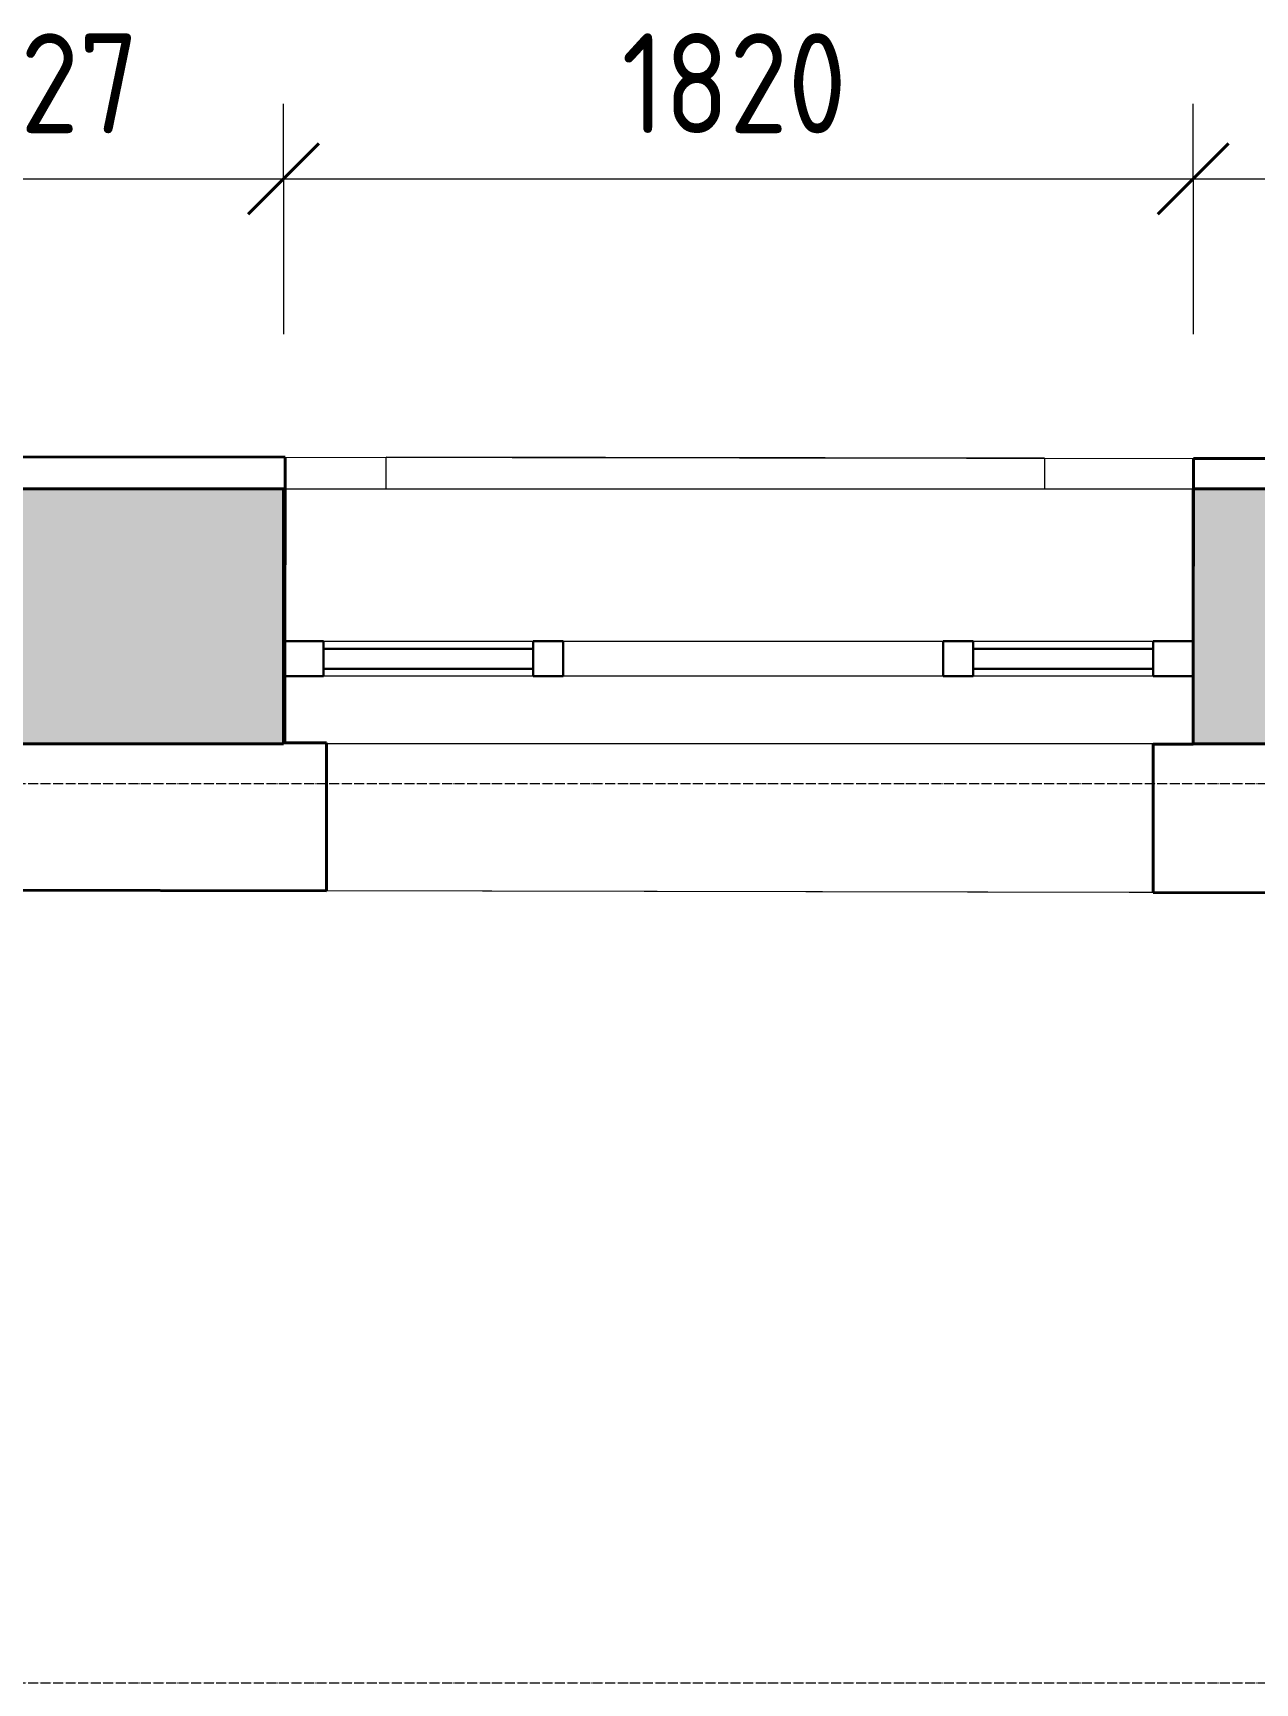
# Model space of a CAD drawing. Header units: millimetres. Extents: x -11886 to 68941, y -8130 to 45506.
# Drawn here: x 39199 to 41644, y 307 to 3609 of the extents above; entities that cross this region are included whole.
import ezdxf

# ---------------------------------------------------------------- set-up
doc = ezdxf.new("R2010")
doc.units = ezdxf.units.MM
doc.linetypes.add('ADSK_Линия сетки', pattern=[25, 20, -2.5, 0, -2.5])
for name, color, linetype, lineweight in [('Витраж', 7, 'Continuous', 18), ('Оси', 7, 'Continuous', 9), ('Панели витража', 7, 'Continuous', 18), ('Размеры', 7, 'Continuous', 9), ('Размеры-100', 7, 'Continuous', 9), ('Стены', 7, 'Continuous', 18), ('Стены наружные', 7, 'Continuous', 18)]:
    doc.layers.add(name, color=color, linetype=linetype, lineweight=lineweight)
doc.layers.add('Стены разрез', color=7, linetype='Continuous', lineweight=40, true_color=0xbb5389)
doc.styles.add('GOST Common_1', font='GOST_Common.ttf', dxfattribs={"width": 0.9, "height": 200})
doc.dimstyles.new('ADSK_Основной_2_мм_Округление_до_1_мм_2', dxfattribs={"dimscale": 304.8, "dimtxt": 201.142999, "dimasz": 0.463911, "dimexe": 0.492126, "dimexo": 0.492126, "dimgap": 0.098425, "dimtad": 1, "dimdec": 0, "dimdsep": 46, "dimtxsty": 'GOST Common_1', "dimblk1": 'OBLIQUE', "dimblk2": 'OBLIQUE', "dimsah": 1, "dimcen": 0.09, "dimdle": 0.492126, "dimazin": 2, "dimtfac": 1, "dimtdec": 4, "dimtix": 1, "dimtmove": 0, "dimatfit": 3, "dimfxl": 1, "dimtvp": 1, "dimtolj": 1, "dimtzin": 0, "dimlwd": 20, "dimlwe": 20, "dimarcsym": 2})

# ---------------------------------------------------------------- blocks, each defined once
blk = doc.blocks.new('Существующие стены 1 эт - Существующие стены 1 эт-653793-01 План 1-го этажа кладочный')
at = {"layer": 'Стены', "color": 243, "true_color": 0xbb5389}
for p, q in [((39703.6, 2760.2), (39703.5, 2696.5)), ((39703.6, 2760.2), (41520.8, 2757.4)), ((39905.5, 2696.5), (39905.6, 2759.9)), ((41222.7, 2757.9), (39905.6, 2759.9)), ((41222.7, 2757.9), (41222.6, 2696.5)), ((41520.7, 2696.5), (41520.8, 2757.4)), ((39786.4, 2186.5), (39785.9, 1892.2)), ((41439.7, 1888.7), (41440.2, 2185.8)), ((41440.2, 2185.8), (41519.9, 2185.7)), ((41761, 1888), (31336.4, 1910.5)), ((41439.7, 1888.7), (39785.9, 1892.2))]:
    blk.add_line(p, q, dxfattribs=at)
at = {"layer": 'Стены разрез'}
for p, q in [((39703.6, 2760.2), (38673.7, 2761.7)), ((39703.6, 2760.2), (39702.9, 2328.4)), ((41520.8, 2757.4), (41520.1, 2325.7)), ((42576.9, 2755.9), (41520.8, 2757.4)), ((39702.9, 2328.4), (39702.7, 2188.4)), ((41519.9, 2185.7), (41520.1, 2325.7)), ((39702.7, 2188.4), (39786.4, 2188.3)), ((39785.9, 1892.2), (39786.4, 2188.3)), ((41439.7, 1888.7), (41440.2, 2185.8)), ((41440.2, 2185.8), (41519.9, 2185.7)), ((39785.9, 1892.2), (38600.4, 1894.8)), ((41439.7, 1888.7), (41761, 1888))]:
    blk.add_line(p, q, dxfattribs=at)
blk = doc.blocks.new('Системная панель - _AR_Стекло_40мм_привязка по центру-V126-01 План 1-го этажа кладочный')
at = {"layer": 'Панели витража', "lineweight": 30}
for p, q in [((180, 20), (-180, 20)), ((-180, 20), (-180, -20)), ((180, -20), (180, 20)), ((-180, -20), (180, -20))]:
    blk.add_line(p, q, dxfattribs=at)
blk = doc.blocks.new('Прямоугольный импост - 70х20_60мм-V127-01 План 1-го этажа кладочный')
at = {"layer": 'Витраж', "lineweight": 30}
for p, q in [((-80, 35), (0, 35)), ((-80, -35), (-80, 35)), ((0, 35), (0, -35)), ((0, -35), (-80, -35))]:
    blk.add_line(p, q, dxfattribs=at)
blk = doc.blocks.new('Прямоугольный импост - 70х20_60мм-V128-01 План 1-го этажа кладочный')
at = {"layer": 'Витраж', "lineweight": 30}
for p, q in [((0, 35), (-80, 35)), ((-80, 35), (-80, -35)), ((0, -35), (0, 35)), ((-80, -35), (0, -35))]:
    blk.add_line(p, q, dxfattribs=at)
blk = doc.blocks.new('Системная панель - _AR_Стекло_40мм_привязка по центру-1427701-01 План 1-го этажа кладочный')
at = {"layer": 'Панели витража', "lineweight": 30}
for p, q in [((210, 20), (-210, 20)), ((-210, 20), (-210, -20)), ((210, -20), (210, 20)), ((-210, -20), (210, -20))]:
    blk.add_line(p, q, dxfattribs=at)
blk = doc.blocks.new('Прямоугольный импост - 70х60мм-V16-01 План 1-го этажа кладочный')
at = {"layer": 'Витраж'}
for p, q in [((-6006, 11031.9), (-6006, 11391.9)), ((-5936, 11391.9), (-5936, 11031.9))]:
    blk.add_line(p, q, dxfattribs=at)
blk = doc.blocks.new('Прямоугольный импост - 70х60мм-1427699-01 План 1-го этажа кладочный')
at = {"layer": 'Витраж'}
for p, q in [((39779.9, 2391.5), (40199.9, 2391.5)), ((40199.9, 2321.5), (39779.9, 2321.5))]:
    blk.add_line(p, q, dxfattribs=at)
blk = doc.blocks.new('Прямоугольный импост - 70х60мм-V129-01 План 1-го этажа кладочный')
at = {"layer": 'Витраж', "lineweight": 30}
for p, q in [((-30, 35), (30, 35)), ((-30, -35), (-30, 35)), ((30, 35), (30, -35)), ((30, -35), (-30, -35))]:
    blk.add_line(p, q, dxfattribs=at)
blk = doc.blocks.new('Прямоугольный импост - 70х60мм-1329428-01 План 1-го этажа кладочный')
at = {"layer": 'Витраж'}
for p, q in [((40259.9, 2391.5), (41019.9, 2391.5)), ((41019.9, 2321.5), (40259.9, 2321.5))]:
    blk.add_line(p, q, dxfattribs=at)
blk = doc.blocks.new('DIMBLOCK409-01 План 1-го этажа кладочный')
at = {"layer": 'Размеры-100', "lineweight": 20, "transparency": 16777216}
for p, q in [((38772.8, 3316.9), (38772.8, 3466.9)), ((39699.9, 3316.9), (39699.9, 3466.9)), ((38772.8, 3316.9), (39699.9, 3316.9)), ((38772.8, 3316.9), (38772.8, 3266.9)), ((39699.9, 3316.9), (39699.9, 3006.5))]:
    blk.add_line(p, q, dxfattribs=at)
at = {"layer": 'Размеры-100', "lineweight": 40, "transparency": 16777216}
for p, q in [((38772.8, 3316.9), (38843.5, 3387.6)), ((39699.9, 3316.9), (39770.6, 3387.6)), ((38772.8, 3316.9), (38702.1, 3246.2)), ((39699.9, 3316.9), (39629.2, 3246.2))]:
    blk.add_line(p, q, dxfattribs=at)
at = {"layer": 'Размеры-100', "color": 0, "lineweight": 20, "transparency": 16777216, "insert": (39047.2, 3608.3), "char_height": 200, "width": 454.106, "attachment_point": 1, "line_spacing_factor": 1.022761, "style": 'GOST Common_1'}
blk.add_mtext('927', dxfattribs=at)
blk = doc.blocks.new('_Oblique')
at = {"color": 0, "linetype": 'ByBlock', "lineweight": -2}
blk.add_line((-0.5, -0.5), (0.5, 0.5), dxfattribs=at)
blk = doc.blocks.new('DIMBLOCK410-01 План 1-го этажа кладочный')
at = {"layer": 'Размеры-100', "lineweight": 20, "transparency": 16777216}
for p, q in [((39699.9, 3316.9), (39699.9, 3466.9)), ((41519.9, 3316.9), (41519.9, 3466.9)), ((39699.9, 3316.9), (41519.9, 3316.9)), ((39699.9, 3316.9), (39699.9, 3006.5)), ((41519.9, 3316.9), (41519.9, 3006.5))]:
    blk.add_line(p, q, dxfattribs=at)
at = {"layer": 'Размеры-100', "lineweight": 40, "transparency": 16777216}
for p, q in [((39699.9, 3316.9), (39770.6, 3387.6)), ((41519.9, 3316.9), (41590.6, 3387.6)), ((39699.9, 3316.9), (39629.2, 3246.2)), ((41519.9, 3316.9), (41449.2, 3246.2))]:
    blk.add_line(p, q, dxfattribs=at)
at = {"layer": 'Размеры-100', "color": 0, "lineweight": 20, "transparency": 16777216, "insert": (40376.4, 3608.3), "char_height": 200, "width": 560.473, "attachment_point": 1, "line_spacing_factor": 1.022761, "style": 'GOST Common_1'}
blk.add_mtext('1820', dxfattribs=at)
blk = doc.blocks.new('DIMBLOCK411-01 План 1-го этажа кладочный')
at = {"layer": 'Размеры-100', "lineweight": 20, "transparency": 16777216}
for p, q in [((41519.9, 3316.9), (41519.9, 3466.9)), ((42185, 3316.9), (42185, 3466.9)), ((41519.9, 3316.9), (42185, 3316.9)), ((41519.9, 3316.9), (41519.9, 3006.5)), ((42185, 3316.9), (42185, 2844.5))]:
    blk.add_line(p, q, dxfattribs=at)
at = {"layer": 'Размеры-100', "lineweight": 40, "transparency": 16777216}
for p, q in [((41519.9, 3316.9), (41590.6, 3387.6)), ((42185, 3316.9), (42255.7, 3387.6)), ((41519.9, 3316.9), (41449.2, 3246.2)), ((42185, 3316.9), (42114.3, 3246.2))]:
    blk.add_line(p, q, dxfattribs=at)
at = {"layer": 'Размеры-100', "color": 0, "lineweight": 20, "transparency": 16777216, "insert": (41663.2, 3608.3), "char_height": 200, "width": 454.106, "attachment_point": 1, "line_spacing_factor": 1.022761, "style": 'GOST Common_1'}
blk.add_mtext('665', dxfattribs=at)

msp = doc.modelspace()

# ---------------------------------------------------------------- hatches: boundary and pattern name
at = {"layer": 'Стены наружные', "true_color": 0xc0c0c0}
h = msp.add_hatch(color=9, dxfattribs=at)
h.paths.add_polyline_path([(42036.9, 2186.5), (42036.9, 2696.5), (41519.9, 2696.5), (41520.8, 2186.5), (41761, 2186.5)])
h.paths.add_polyline_path([(35863.5, 2186.5), (36852.8, 2186.5), (36852.8, 2696.5), (35863.5, 2696.5), (35863.5, 2193.6)])
h.paths.add_polyline_path([(33057.8, 2186.5), (34043.5, 2186.5), (34043.5, 2696.5), (33056, 2696.5), (33056, 2186.5)])
h.paths.add_polyline_path([(38673.7, 2186.5), (39699.9, 2186.5), (39699.9, 2696.5), (38672.8, 2696.5), (38672.8, 2186.5)])
h.paths.add_polyline_path([(31236, 2186.5), (31236, 2696.5), (30252.7, 2696.5), (30252.7, 2186.5), (31144.8, 2186.5)])
h.paths.add_polyline_path([(28432.7, 2186.5), (28432.7, 2696.5), (27452.4, 2696.5), (27452.4, 2186.5), (28180.4, 2186.5)])
h.paths.add_polyline_path([(25752.4, 2186.5), (25752.4, 2696.5), (24492.4, 2696.5), (24492.4, 2186.5), (24875, 2186.5)])
h.paths.add_polyline_path([(22792.4, 2186.5), (22792.4, 2696.5), (21763.7, 2696.5), (21764.2, 2186.5), (22227, 2186.5)])
h.paths.add_polyline_path([(18917.7, 2186.5), (19943.7, 2186.5), (19943.7, 2696.5), (18917.7, 2696.5), (18917.7, 2400.2)])
h.paths.add_polyline_path([(16107.5, 2186.5), (17097.7, 2186.5), (17097.7, 2696.5), (16107.5, 2696.5), (16107.5, 2245.3)])
h.paths.add_polyline_path([(8340.2, 2186.5), (8695.9, 2186.5), (8695.9, 2696.5), (8273, 2696.1), (8273, 2186.5)])
h.paths.add_polyline_path([(13310.9, 2186.5), (14287.5, 2186.5), (14287.5, 2696.5), (13310.9, 2696.5), (13310.9, 2255.1)])
h.paths.add_polyline_path([(11490.9, 2186.5), (11490.6, 2696.5), (10515.9, 2696.5), (10515.9, 2186.5), (11490.6, 2186.5)])

# ---------------------------------------------------------------- linework, layer by layer
at = {"layer": 'Оси', "linetype": 'ADSK_Линия сетки'}
for p, q in [((-11086.2, 2106.8), (57141.7, 2106.8)), ((-11086.2, 306.8), (57141.7, 306.8))]:
    msp.add_line(p, q, dxfattribs=at)
at = {"layer": 'Стены наружные', "lineweight": 40}
for p, q in [((39699.9, 2696.5), (38784.8, 2696.5)), ((39699.9, 2186.5), (39699.9, 2696.5)), ((42546.9, 2696.5), (41519.9, 2696.5)), ((41519.9, 2696.5), (41519.9, 2186.5)), ((38672.8, 2186.5), (39699.9, 2186.5)), ((41519.9, 2186.5), (42036.9, 2186.5))]:
    msp.add_line(p, q, dxfattribs=at)
at = {"layer": 'Стены наружные'}
for p, q in [((39699.9, 2696.5), (41519.9, 2696.5)), ((41519.9, 2186.5), (39699.9, 2186.5))]:
    msp.add_line(p, q, dxfattribs=at)

# ---------------------------------------------------------------- block references
at = {"layer": 'Витраж', "extrusion": (0, 0, -1)}
for name, p in [('Прямоугольный импост - 70х20_60мм-V127-01 План 1-го этажа кладочный', (-39699.9, 2356.5)), ('Прямоугольный импост - 70х60мм-V129-01 План 1-го этажа кладочный', (-40229.9, 2356.5)), ('Прямоугольный импост - 70х60мм-V129-01 План 1-го этажа кладочный', (-41049.9, 2356.5))]:
    msp.add_blockref(name, p, dxfattribs=at)
at = {"layer": 'Витраж'}
for name, p in [('Прямоугольный импост - 70х60мм-1427699-01 План 1-го этажа кладочный', (0, 0)), ('Прямоугольный импост - 70х60мм-1329428-01 План 1-го этажа кладочный', (0, 0)), ('Прямоугольный импост - 70х20_60мм-V128-01 План 1-го этажа кладочный', (41519.9, 2356.5))]:
    msp.add_blockref(name, p, dxfattribs=at)
at = {"layer": 'Витраж', "rotation": 89.99999999999974}
msp.add_blockref('Прямоугольный импост - 70х60мм-V16-01 План 1-го этажа кладочный', (52471.9, 8327.5), dxfattribs=at)
at = {"layer": 'Панели витража', "rotation": 180}
for name, p in [('Системная панель - _AR_Стекло_40мм_привязка по центру-1427701-01 План 1-го этажа кладочный', (39989.9, 2356.5)), ('Системная панель - _AR_Стекло_40мм_привязка по центру-V126-01 План 1-го этажа кладочный', (41259.9, 2356.5))]:
    msp.add_blockref(name, p, dxfattribs=at)
at = {"layer": 'Стены разрез'}
msp.add_blockref('Существующие стены 1 эт - Существующие стены 1 эт-653793-01 План 1-го этажа кладочный', (0, 0), dxfattribs=at)

# ---------------------------------------------------------------- dimensions: what is measured, and where the dimension line sits
at = {"layer": 'Размеры', "lineweight": 20}
for base, p1, p2, override, picture, middle in [((39699.9, 3316.9), (38772.8, 3416.9), (39699.9, 2856.5), {"dimpost": '<>', "dimfxl": 1083.317028}, 'DIMBLOCK409-01 План 1-го этажа кладочный', (39236.4, 3446.9)), ((41519.9, 3316.9), (39699.9, 2856.5), (41519.9, 2856.5), {"dimpost": '<>', "dimfxl": 1820}, 'DIMBLOCK410-01 План 1-го этажа кладочный', (40609.9, 3446.9)), ((42185, 3316.9), (41519.9, 2856.5), (42185, 2694.5), {"dimpost": '<>', "dimfxl": 684.450167}, 'DIMBLOCK411-01 План 1-го этажа кладочный', (41852.4, 3446.9))]:
    dim = msp.add_linear_dim(base=base, p1=p1, p2=p2, dimstyle='ADSK_Основной_2_мм_Округление_до_1_мм_2', override=override, dxfattribs=at)
    dim.commit()
    dim.dimension.update_dxf_attribs({"geometry": picture, "text_midpoint": middle})

doc.saveas('drawing.dxf')
